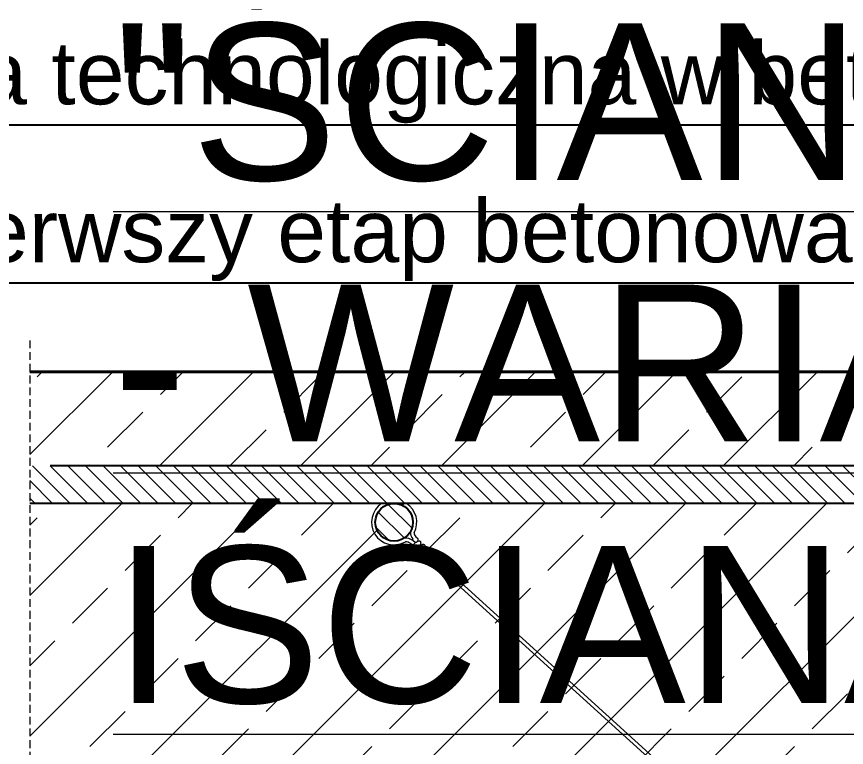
# Model space of a CAD drawing. Header units: millimetres. Extents: x 647 to 146539, y -131215 to 59.
# Drawn here: x 109236.3 to 109500.7, y -6487.6 to -6254.6 of the extents above; entities that cross this region are included whole.
import ezdxf
from ezdxf import colors
from ezdxf.entities.mleader import LeaderData, LeaderLine
from ezdxf.math import Vec2, Vec3

# ---------------------------------------------------------------- set-up
doc = ezdxf.new("R2010")
doc.units = ezdxf.units.MM
doc.linetypes.add('DASHED', pattern=[0.75, 0.5, -0.25])
doc.layers.get('Defpoints').update_dxf_attribs({"color": 2, "lineweight": 50})
for name, color, linetype, lineweight in [('G-Cienka', 4, 'Continuous', 9), ('G-Elementy konstrukcyjne', 1, 'Continuous', 40), ('G-Kreskowanie', 9, 'Continuous', 5), ('G-Opisy', 2, 'Continuous', 18), ('G-Przerywana', 8, 'DASHED', 15), ('G-Wymiary', 4, 'Continuous', 9)]:
    doc.layers.add(name, color=color, linetype=linetype, lineweight=lineweight)
doc.layers.add('G-Prety', color=1, linetype='Continuous')
doc.styles.add('Arial-GG', font='arial.ttf')
doc.dimstyles.new('W-1 do 10-GG mm', dxfattribs={"dimscale": 10, "dimtxt": 2, "dimasz": 1.8, "dimexe": 1.5, "dimexo": 0, "dimgap": 0.6, "dimtad": 1, "dimdec": 1, "dimrnd": 1, "dimtxsty": 'Arial-GG', "dimblk": 'OBLIQUE', "dimcen": 0, "dimdle": 1, "dimclrd": 4, "dimclre": 4, "dimclrt": 7, "dimadec": 1, "dimazin": 0, "dimtfac": 1, "dimtdec": 1, "dimtix": 1, "dimtmove": 0, "dimatfit": 2, "dimfxl": 1.5, "dimfxlon": 1, "dimlwd": -1, "dimlwe": -1, "dimarcsym": 0})
pattern_1 = [(135, (106344.8275, -7620.992), (-2.80633, -2.80633), [])]
pattern_2 = [(45, (106733.96, -8496.723), (-22.45064, 22.45064), []), (45, (106756.412, -8496.723), (-22.45064, 22.45064), [15.875, -7.9375])]

# ---------------------------------------------------------------- blocks, each defined once
blk = doc.blocks.new('_Oblique')
at = {"color": 0, "linetype": 'ByBlock', "lineweight": -2}
blk.add_line((-0.5, -0.5), (0.5, 0.5), dxfattribs=at)
blk = doc.blocks.new('*D991')
at = {"layer": 'Defpoints', "color": 0, "transparency": 16777216}
for p in [(109213.72, -6367.86), (109240.5, -6367.86), (109240.5, -6647.86)]:
    blk.add_point(p, dxfattribs=at)
at = {"layer": 'G-Wymiary', "color": 4, "transparency": 16777216}
for p, q in [((109213.72, -6657.86), (109213.72, -6357.86)), ((109228.72, -6367.86), (109198.72, -6367.86)), ((109228.72, -6647.86), (109198.72, -6647.86))]:
    blk.add_line(p, q, dxfattribs=at)
at = {"layer": 'G-Wymiary', "color": 4, "transparency": 16777216, "xscale": 18, "yscale": 18, "zscale": 18}
for p, rotation in [((109213.72, -6367.86), 90), ((109213.72, -6647.86), 270)]:
    blk.add_blockref('_Oblique', p, dxfattribs=dict(at, rotation=rotation))
at = {"layer": 'G-Wymiary', "color": 7, "transparency": 16777216, "insert": (109164.17, -6507.86), "char_height": 20, "attachment_point": 5, "rotation": 90, "style": 'Arial-GG'}
blk.add_mtext('t - wymiar zgodny z\\Pprojektem wykonawczym\\Pt=240-350mm', dxfattribs=at)

msp = doc.modelspace()

# ---------------------------------------------------------------- hatches: boundary and pattern name
at = {"layer": 'G-Kreskowanie'}
h = msp.add_hatch(dxfattribs=at)
h.set_pattern_fill('ANSI33', color=256, scale=5, style=0)
h.set_pattern_definition(pattern_2)
h.paths.add_polyline_path([(109240.5, -6367.86), (109240.5, -6397.86), (109593.59, -6397.86), (109593.59, -6367.86)])
at = {"layer": 'G-Kreskowanie', "linetype": 'ByBlock', "ltscale": 2}
h = msp.add_hatch(dxfattribs=at)
h.set_pattern_fill('ANSI31', color=256, scale=1.25, angle=90)
h.set_pattern_definition(pattern_1)
h.paths.add_polyline_path([(109946.69, -6409.86), (109946.69, -6397.86), (109240.5, -6397.86), (109240.5, -6409.86)])
at = {"layer": 'G-Kreskowanie'}
h = msp.add_hatch(dxfattribs=at)
h.set_pattern_fill('ANSI33', color=256, scale=5, style=0)
h.set_pattern_definition(pattern_2)
edge = h.paths.add_edge_path()
edge.add_arc((109356.59, -6415.86), 6, 0, 360)
edge = h.paths.add_edge_path()
edge.add_arc((109516.59, -6415.86), 6, 0, 360)
edge = h.paths.add_edge_path()
edge.add_arc((109516.59, -6599.86), 6, 0, 360)
edge = h.paths.add_edge_path()
edge.add_arc((109356.59, -6599.86), 6, 0, 360)
h.paths.add_polyline_path([(109593.59, -6605.86), (109593.59, -6409.86), (109240.5, -6409.86), (109240.5, -6605.86), (109356.59, -6605.86)])
at = {"layer": 'G-Kreskowanie', "linetype": 'ByBlock', "ltscale": 2}
h = msp.add_hatch(dxfattribs=at)
h.set_pattern_fill('ANSI31', color=256, scale=1.25, angle=90)
h.set_pattern_definition(pattern_1)
h.paths.add_polyline_path([(109360.56, -6420.36, 0.125113), (109360.45, -6420.46, -0.766547), (109350.95, -6413.81, -1), (109362.24, -6417.9, -0.12589)])

# ---------------------------------------------------------------- linework, layer by layer
at = {"layer": 'G-Cienka'}
for p, q in [((109362.6, -6421.63), (109362.53, -6421.7)), ((109363.38, -6422.41), (109362.54, -6421.71)), ((109363.55, -6420.5), (109364.05, -6420.91)), ((109364.13, -6421.75), (109363.89, -6422.05)), ((109362.41, -6423.16), (109361.78, -6422.63)), ((109363.79, -6424.3), (109363.34, -6423.92)), ((109364.76, -6423.55), (109364.3, -6423.17)), ((109366.14, -6424.69), (109365.68, -6424.31)), ((109366.55, -6426.57), (109366.09, -6426.2)), ((109367.51, -6425.83), (109367.06, -6425.45)), ((109368.89, -6426.97), (109368.44, -6426.59)), ((109367.92, -6427.71), (109367.47, -6427.34)), ((109443.64, -6496.37), (109368.79, -6428.53)), ((109444.67, -6495.71), (109369.75, -6427.78))]:
    msp.add_line(p, q, dxfattribs=at)
for points in [[(109363.34, -6423.92), (109363.79, -6424.3)], [(109366.14, -6424.69), (109365.68, -6424.31)], [(109366.17, -6424.72), (109365.68, -6424.31)]]:
    msp.add_lwpolyline(points, dxfattribs=at)
for centre, radius, start, end in [((109356.59, -6415.86), 7.2, 123.5573, 300.0963), ((109356.59, -6415.86), 7.2, 332.3258, 56.4427), ((109364.82, -6419.15), 3.05, 174.6984, 222.8555), ((109364.82, -6419.15), 1.85, 181.5157, 226.437), ((109360.26, -6424.47), 3.58, 50.4075, 96.1413), ((109362.36, -6421.43), 0.3, 320.4075, 42.8555), ((109363.67, -6421.37), 0.596, 320.4075, 50.4075), ((109360.24, -6422.39), 0.3, 90.575, 96.6429), ((109360.26, -6424.47), 2.38, 50.4075, 90.575)]:
    msp.add_arc(centre, radius, start, end, dxfattribs=at)
for points, knots in [([(109364.82, -6423.5), (109364.83, -6423.47), (109364.9, -6423.34), (109365.03, -6423.06), (109365.15, -6422.72), (109365.16, -6422.43), (109365.11, -6422.22), (109365, -6422.03), (109364.81, -6421.89), (109364.6, -6421.83), (109364.39, -6421.83), (109364.16, -6421.89), (109363.93, -6422.02), (109363.68, -6422.18), (109363.38, -6422.4), (109363.12, -6422.61), (109362.82, -6422.85), (109362.57, -6423.04), (109362.34, -6423.21), (109362.21, -6423.29), (109362.16, -6423.32), (109362.13, -6423.34), (109362.13, -6423.34), (109362.12, -6423.34)], [0, 0, 0, 0, 0.083441, 0.487082, 0.89834, 1.158881, 1.3212, 1.565464, 1.78944, 2.004253, 2.209449, 2.413298, 2.709151, 3.005378, 3.300305, 3.83027, 4.023716, 4.446296, 4.766354, 4.864085, 4.919882, 4.944398, 4.948001, 4.948001, 4.948001, 4.948001]), ([(109361.93, -6422.76), (109361.87, -6422.87), (109361.78, -6423.07), (109361.65, -6423.37), (109361.56, -6423.67), (109361.55, -6423.91), (109361.62, -6424.14), (109361.74, -6424.32), (109361.93, -6424.45), (109362.14, -6424.5), (109362.35, -6424.49), (109362.59, -6424.42), (109362.84, -6424.28), (109363.09, -6424.11), (109363.39, -6423.88), (109363.71, -6423.63), (109364.06, -6423.35), (109364.31, -6423.17), (109364.46, -6423.07), (109364.53, -6423.03), (109364.57, -6423), (109364.58, -6423), (109364.59, -6422.99), (109364.59, -6422.99)], [0, 0, 0, 0, 0.333479, 0.729338, 0.961746, 1.273881, 1.435197, 1.673428, 1.895321, 2.109532, 2.315092, 2.523999, 2.853801, 3.164162, 3.445765, 3.963245, 4.415291, 4.767483, 4.885682, 4.962568, 5.004855, 5.01975, 5.020297, 5.020297, 5.020297, 5.020297]), ([(109363.27, -6423.97), (109363.25, -6424.01), (109363.18, -6424.16), (109363.05, -6424.45), (109362.93, -6424.79), (109362.93, -6425.06), (109362.99, -6425.27), (109363.11, -6425.44), (109363.29, -6425.58), (109363.5, -6425.64), (109363.71, -6425.64), (109363.95, -6425.57), (109364.19, -6425.44), (109364.44, -6425.27), (109364.74, -6425.05), (109365.07, -6424.78), (109365.42, -6424.51), (109365.67, -6424.32), (109365.83, -6424.21), (109365.9, -6424.17), (109365.94, -6424.15), (109365.96, -6424.14), (109365.97, -6424.13), (109365.97, -6424.13)], [0, 0, 0, 0, 0.122735, 0.524819, 0.943427, 1.189412, 1.337039, 1.576824, 1.799424, 2.014208, 2.220439, 2.42738, 2.737017, 3.039771, 3.329328, 3.853685, 4.310999, 4.670327, 4.793109, 4.874891, 4.921533, 4.939604, 4.94091, 4.94091, 4.94091, 4.94091]), ([(109366.2, -6424.64), (109366.21, -6424.61), (109366.28, -6424.48), (109366.41, -6424.19), (109366.53, -6423.86), (109366.54, -6423.57), (109366.49, -6423.36), (109366.37, -6423.17), (109366.19, -6423.03), (109365.98, -6422.97), (109365.77, -6422.97), (109365.54, -6423.03), (109365.31, -6423.16), (109365.06, -6423.32), (109364.76, -6423.54), (109364.49, -6423.75), (109364.19, -6423.99), (109363.95, -6424.18), (109363.72, -6424.35), (109363.59, -6424.43), (109363.54, -6424.46), (109363.51, -6424.48), (109363.5, -6424.48), (109363.5, -6424.48)], [0, 0, 0, 0, 0.083442, 0.487083, 0.898341, 1.158882, 1.321201, 1.565464, 1.78944, 2.004254, 2.209449, 2.413298, 2.709152, 3.005378, 3.300306, 3.83027, 4.023716, 4.446296, 4.766354, 4.864085, 4.919882, 4.944398, 4.948001, 4.948001, 4.948001, 4.948001]), ([(109367.58, -6425.78), (109367.59, -6425.75), (109367.66, -6425.61), (109367.79, -6425.33), (109367.91, -6425), (109367.92, -6424.71), (109367.86, -6424.5), (109367.75, -6424.31), (109367.57, -6424.17), (109367.36, -6424.11), (109367.15, -6424.11), (109366.92, -6424.17), (109366.68, -6424.3), (109366.44, -6424.46), (109366.14, -6424.68), (109365.87, -6424.89), (109365.57, -6425.13), (109365.33, -6425.32), (109365.1, -6425.49), (109364.97, -6425.57), (109364.91, -6425.6), (109364.89, -6425.62), (109364.88, -6425.62), (109364.88, -6425.62)], [0, 0, 0, 0, 0.083358, 0.487003, 0.898243, 1.158814, 1.321169, 1.565439, 1.789416, 2.00423, 2.209427, 2.413273, 2.709102, 3.005316, 3.300256, 3.830231, 4.023716, 4.446297, 4.766355, 4.864086, 4.919882, 4.944398, 4.948001, 4.948001, 4.948001, 4.948001]), ([(109364.65, -6425.11), (109364.63, -6425.14), (109364.56, -6425.29), (109364.43, -6425.57), (109364.32, -6425.91), (109364.31, -6426.19), (109364.37, -6426.4), (109364.48, -6426.58), (109364.66, -6426.72), (109364.87, -6426.78), (109365.09, -6426.78), (109365.32, -6426.71), (109365.56, -6426.58), (109365.8, -6426.42), (109366.1, -6426.19), (109366.44, -6425.93), (109366.79, -6425.65), (109367.04, -6425.46), (109367.2, -6425.36), (109367.27, -6425.31), (109367.32, -6425.29), (109367.34, -6425.28), (109367.34, -6425.27), (109367.34, -6425.27)], [0, 0, 0, 0, 0.106212, 0.509117, 0.92336, 1.175911, 1.329525, 1.570459, 1.793311, 2.008306, 2.214792, 2.421121, 2.723981, 3.023666, 3.316416, 3.843421, 4.302527, 4.664234, 4.788551, 4.871989, 4.920128, 4.939309, 4.94095, 4.94095, 4.94095, 4.94095]), ([(109366.03, -6426.25), (109366.01, -6426.28), (109366, -6426.31), (109365.92, -6426.47), (109365.86, -6426.6), (109365.76, -6426.85), (109365.72, -6426.97), (109365.69, -6427.19), (109365.69, -6427.27), (109365.71, -6427.41), (109365.72, -6427.46), (109365.77, -6427.58), (109365.82, -6427.65), (109365.92, -6427.77), (109365.98, -6427.81), (109366.12, -6427.88), (109366.19, -6427.9), (109366.33, -6427.92), (109366.4, -6427.92), (109366.53, -6427.9), (109366.6, -6427.88), (109366.76, -6427.82), (109366.84, -6427.77), (109367.01, -6427.67), (109367.09, -6427.61), (109367.26, -6427.5), (109367.34, -6427.44), (109367.55, -6427.28), (109367.69, -6427.17), (109367.96, -6426.96), (109368.08, -6426.86), (109368.3, -6426.69), (109368.4, -6426.62), (109368.52, -6426.53), (109368.56, -6426.51), (109368.62, -6426.47), (109368.64, -6426.46), (109368.68, -6426.43), (109368.69, -6426.43), (109368.71, -6426.42), (109368.72, -6426.41), (109368.72, -6426.41), (109368.72, -6426.41), (109368.72, -6426.41)], [4.98345, 4.98345, 4.98345, 4.98345, 5.002893, 5.002893, 5.084761, 5.084761, 5.183441, 5.183441, 5.239204, 5.239204, 5.269541, 5.269541, 5.314627, 5.314627, 5.355668, 5.355668, 5.396196, 5.396196, 5.438035, 5.438035, 5.485061, 5.485061, 5.55767, 5.55767, 5.621992, 5.621992, 5.677485, 5.677485, 5.767755, 5.767755, 5.845802, 5.845802, 5.915781, 5.915781, 5.94576, 5.94576, 5.971226, 5.971226, 5.99253, 5.99253, 6.009626, 6.009626, 6.015983, 6.015983, 6.015983, 6.015983]), ([(109368.95, -6426.92), (109368.97, -6426.89), (109369.04, -6426.75), (109369.17, -6426.47), (109369.29, -6426.13), (109369.3, -6425.85), (109369.24, -6425.63), (109369.13, -6425.45), (109368.94, -6425.31), (109368.73, -6425.25), (109368.52, -6425.25), (109368.29, -6425.31), (109368.06, -6425.44), (109367.81, -6425.6), (109367.51, -6425.83), (109367.25, -6426.03), (109366.95, -6426.27), (109366.7, -6426.46), (109366.48, -6426.63), (109366.34, -6426.71), (109366.29, -6426.74), (109366.27, -6426.76), (109366.26, -6426.76), (109366.26, -6426.76)], [0, 0, 0, 0, 0.089365, 0.492687, 0.905224, 1.163639, 1.323496, 1.567303, 1.791198, 2.005941, 2.211055, 2.415058, 2.712727, 3.009873, 3.303862, 3.833066, 4.023714, 4.446215, 4.766299, 4.864048, 4.91986, 4.94439, 4.947998, 4.947998, 4.947998, 4.947998]), ([(109370.29, -6428.09), (109370.32, -6428.04), (109370.39, -6427.93), (109370.56, -6427.59), (109370.67, -6427.26), (109370.67, -6426.99), (109370.62, -6426.77), (109370.51, -6426.59), (109370.32, -6426.45), (109370.11, -6426.38), (109369.9, -6426.39), (109369.67, -6426.45), (109369.44, -6426.58), (109369.19, -6426.74), (109368.89, -6426.97), (109368.63, -6427.17), (109368.33, -6427.41), (109368.08, -6427.6), (109367.85, -6427.77), (109367.72, -6427.85), (109367.67, -6427.88), (109367.65, -6427.89), (109367.64, -6427.9), (109367.64, -6427.9)], [0, 0, 0, 0, 0.120191, 0.582962, 0.963852, 1.214839, 1.374696, 1.618503, 1.842398, 2.057141, 2.262255, 2.466259, 2.763927, 3.061073, 3.355062, 3.884266, 4.074914, 4.497415, 4.817499, 4.915248, 4.97106, 4.99559, 4.999198, 4.999198, 4.999198, 4.999198]), ([(109367.41, -6427.39), (109367.39, -6427.42), (109367.32, -6427.56), (109367.19, -6427.85), (109367.07, -6428.19), (109367.07, -6428.47), (109367.12, -6428.68), (109367.24, -6428.86), (109367.42, -6429), (109367.63, -6429.06), (109367.84, -6429.06), (109368.07, -6428.99), (109368.31, -6428.86), (109368.56, -6428.7), (109368.86, -6428.47), (109369.19, -6428.21), (109369.55, -6427.93), (109369.8, -6427.74), (109369.96, -6427.64), (109370.03, -6427.59), (109370.07, -6427.57), (109370.09, -6427.56), (109370.1, -6427.55), (109370.1, -6427.55)], [0, 0, 0, 0, 0.105716, 0.508645, 0.922767, 1.175512, 1.329315, 1.570284, 1.793142, 2.008144, 2.214637, 2.42095, 2.723629, 3.023228, 3.316068, 3.843146, 4.3023, 4.66407, 4.788428, 4.87191, 4.920089, 4.939301, 4.940951, 4.940951, 4.940951, 4.940951])]:
    msp.add_open_spline(points, degree=3, knots=knots, dxfattribs=at)
at = {"layer": 'G-Elementy konstrukcyjne'}
msp.add_line((109946.69, -6367.86), (109240.5, -6367.86), dxfattribs=at)
at = {"layer": 'G-Prety', "ltscale": 100}
for p, q in [((109946.69, -6397.86), (109247, -6397.86)), ((109946.69, -6409.86), (109240.5, -6409.86))]:
    msp.add_line(p, q, dxfattribs=at)
msp.add_circle((109356.59, -6415.86), 6, dxfattribs=at)
at = {"layer": 'G-Przerywana', "ltscale": 5}
msp.add_line((109240.5, -6357.86), (109240.5, -6652.86), dxfattribs=at)

# ---------------------------------------------------------------- texts
at = {"layer": 'G-Opisy', "insert": (109267.11, -6006.71), "char_height": 50, "width": 1594.8496, "attachment_point": 1, "style": 'Arial-GG'}
msp.add_mtext('{\\fArial|b0|i0|c0|p34;\\W8.72143; }{\\LDETAL PRZERWY ROBOCZEJPRZERWY ROBOCZEJ }{\\fArial|b0|i0|c0|p34;\\W8.72143; }{\\LSTYKUPRZERWY ROBOCZEJ STYKUROBOCZEJ STYKU }{\\fArial|b0|i0|c0|p34;\\W8.72143; }{\\LPIONOWEGO "ŚCIANA-ŚCIANA" - WARIANT"ŚCIANA-ŚCIANA" - WARIANT }{\\fArial|b0|i0|c0|p34;\\W8.72143; }{\\LI"ŚCIANA-ŚCIANA" - WARIANT IŚCIANA-ŚCIANA" - WARIANT I}', dxfattribs=at)

# ---------------------------------------------------------------- dimensions: what is measured, and where the dimension line sits
at = {"layer": 'G-Wymiary'}
dim = msp.add_linear_dim(base=(109213.72, -6367.86), p1=(109240.5, -6647.86), p2=(109240.5, -6367.86), angle=90, text='t - wymiar zgodny z\\Pprojektem wykonawczym\\Pt=240-350mm', dimstyle='W-1 do 10-GG mm', override={"dimblk": 'Oblique'}, dxfattribs=at)
dim.commit()
dim.dimension.update_dxf_attribs({"geometry": '*D991', "text_midpoint": (109213.72, -6507.86), "dimtype": 160})

# ---------------------------------------------------------------- leaders
at = {"layer": 'G-Cienka', "ltscale": 0.8}
ml = msp.add_multileader_mtext('Standard', dxfattribs=at)
ml.set_content('{Przerwa technologiczna w betonowaniu}', color=2, style='Arial-GG')
ml.set_leader_properties(color=4)
ml.build(insert=Vec2(0, 0))
ml.multileader.update_dxf_attribs({"text_left_attachment_type": 5, "text_right_attachment_type": 5, "dogleg_length": 10, "arrow_head_size": 20})
ctx = ml.context
ctx.base_point, ctx.char_height, ctx.arrow_head_size, ctx.landing_gap_size, ctx.plane_origin = Vec3(109132.18, -6289.28), 20, 20, 5, Vec3(108219, -6386.29)
ctx.left_attachment, ctx.right_attachment = 5, 5
notes = []
notes.append((ctx, [(0, (1, 1, 0), (109633.81, -6289.28), (-1, 0), 5, [(0, [(109665.47, -6451.86)], 0, [])])]))
ctx.mtext.insert, ctx.mtext.defined_height, ctx.mtext.line_spacing_style, ctx.mtext.flow_direction = Vec3(109137.18, -6262.61), 60, 2, 5
ml = msp.add_multileader_mtext('Standard', dxfattribs=at)
ml.set_content('{\\fArial|b0|i0|c238|p34;Pierwszy etap betonowania}', color=2, style='Arial-GG')
ml.set_leader_properties(color=4)
ml.build(insert=Vec2(0, 0))
ml.multileader.update_dxf_attribs({"text_left_attachment_type": 5, "text_right_attachment_type": 5, "dogleg_length": 10, "arrow_head_size": 20})
ctx = ml.context
ctx.base_point, ctx.char_height, ctx.arrow_head_size, ctx.landing_gap_size, ctx.plane_origin = Vec3(109194.84, -6339.61), 20, 20, 5, Vec3(108131.83, -6436.62)
ctx.left_attachment, ctx.right_attachment = 5, 5
notes.append((ctx, [(0, (1, 1, 0), (109546.64, -6339.61), (-1, 0), 5, [(0, [(109578.3, -6385.18)], 0, [])])]))
ctx.mtext.insert, ctx.mtext.width, ctx.mtext.defined_height, ctx.mtext.line_spacing_style, ctx.mtext.flow_direction = Vec3(109199.84, -6312.94), 489.5096, 60, 2, 5
for ctx, leaders in notes:
    for number, flags, end, landing, length, lines in leaders:
        leader = LeaderData()
        leader.index, (leader.has_last_leader_line, leader.has_dogleg_vector, leader.attachment_direction) = number, flags
        leader.last_leader_point, leader.dogleg_vector, leader.dogleg_length = Vec3(end), Vec3(landing), length
        for number, points, colour, breaks in lines:
            line = LeaderLine()
            line.index, line.vertices, line.color, line.breaks = number, Vec3.list(points), colors.encode_raw_color(colour), breaks
            leader.lines.append(line)
        ctx.leaders.append(leader)

doc.saveas('drawing.dxf')
